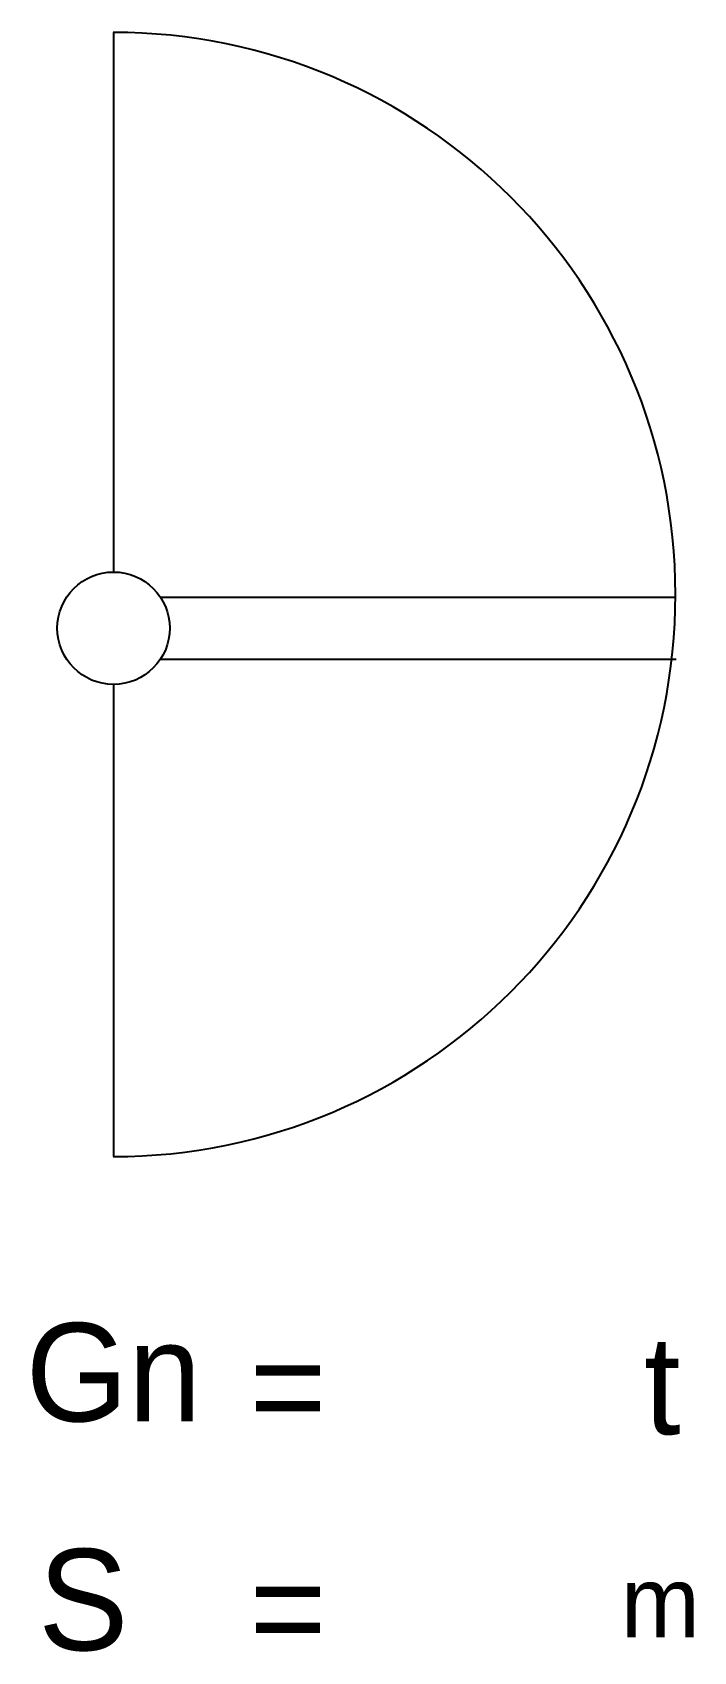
# Model space of a CAD drawing. Header units: metres. Extents: x 13604.5 to 13616.3, y 18448.7 to 18477.5.
import ezdxf

# ---------------------------------------------------------------- set-up
doc = ezdxf.new("R2010")
doc.units = ezdxf.units.M
doc.layers.add('PUB_TEXT', color=7, linetype='Continuous')
doc.layers.add('STAIR', color=2, linetype='Continuous')

msp = doc.modelspace()

# ---------------------------------------------------------------- linework, layer by layer
at = {"layer": 'STAIR'}
for p, q in [((13606.81, 18466.33), (13615.98, 18466.33)), ((13605.98, 18465.88), (13605.98, 18457.48))]:
    msp.add_line(p, q, dxfattribs=at)
for points in [[(13605.98, 18477.48), (13605.98, 18467.88)], [(13606.81, 18467.43), (13615.98, 18467.43)]]:
    msp.add_lwpolyline(points, dxfattribs=at)
msp.add_circle((13605.98, 18466.88), 1, dxfattribs=at)
msp.add_arc((13605.97, 18467.48), 10, 270.03, 89.97, dxfattribs=at)

# ---------------------------------------------------------------- texts
at = {"layer": 'PUB_TEXT'}
for s, height, p in [('Gn', 1.75, (13604.42, 18452.77)), ('t', 1.75, (13615.41, 18452.54)), ('=', 1.75, (13608.4, 18452.52)), ('S', 1.8, (13604.64, 18448.7)), ('=', 1.75, (13608.4, 18448.58)), ('m', 1.26, (13615, 18448.93))]:
    msp.add_text(s, height=height, dxfattribs=at).set_placement(p)

doc.saveas('drawing.dxf')
